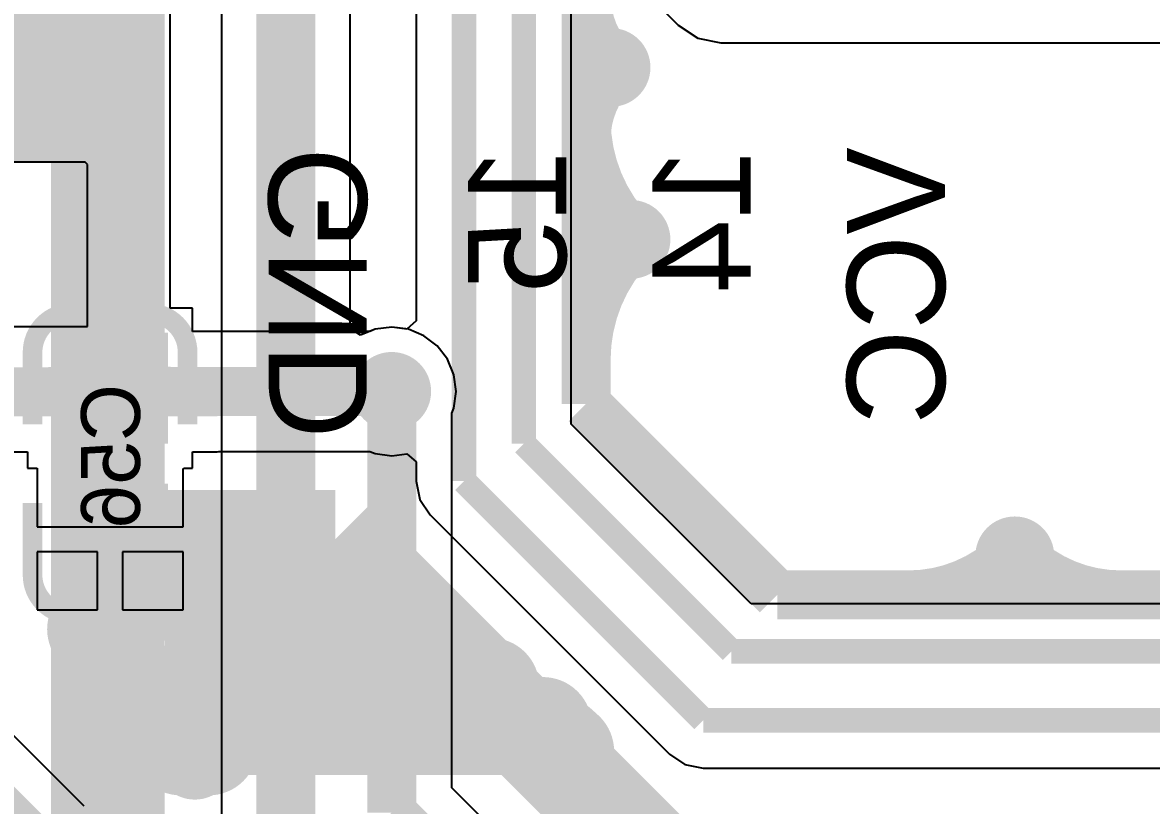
# Model space of a CAD drawing. Extents: x 81 to 196, y 150 to 213.
# Drawn here: x 142.04 to 153.55, y 195.77 to 203.75 of the extents above; entities that cross this region are included whole.
import ezdxf

# ---------------------------------------------------------------- set-up
doc = ezdxf.new("R2010")
doc.units = 0
doc.header["$MEASUREMENT"] = 0
for name, color, linetype in [('BOTTOMLAYER', 5, 'CONTINUOUS'), ('BOTTOMOVERLAY', 54, 'CONTINUOUS'), ('BOTTOMPASTE', 16, 'CONTINUOUS'), ('BOTTOMSOLDER', 6, 'CONTINUOUS'), ('MULTILAYER', 9, 'CONTINUOUS'), ('TOPLAYER', 1, 'CONTINUOUS')]:
    doc.layers.add(name, color=color, linetype=linetype)

msp = doc.modelspace()

# ---------------------------------------------------------------- linework, layer by layer
at = {"layer": 'BOTTOMLAYER'}
for p, q in [((147.636278, 199.657033), (147.636278, 206.847826)), ((146.05603, 205.833574), (146.05603, 200.708796)), ((143.547328, 200.838224), (143.547328, 204.739626)), ((148.217999, 204.230851), (148.725999, 203.722851)), ((148.725999, 203.722851), (148.924465, 203.590238)), ((148.924465, 203.590238), (149.158574, 203.543672)), ((149.158574, 203.543672), (169.167581, 203.543672)), ((142.681574, 202.326626), (140.293974, 202.326626)), ((142.706974, 202.301226), (142.681574, 202.326626)), ((142.706974, 200.650226), (142.706974, 202.301226)), ((143.775572, 200.838224), (143.547328, 200.838224)), ((143.775572, 200.60158), (143.775572, 200.838224)), ((140.344774, 200.650226), (142.706974, 200.650226)), ((145.805774, 200.645433), (145.636089, 200.623094)), ((145.960544, 200.625057), (145.805774, 200.645433)), ((146.05603, 200.708796), (145.960544, 200.625057)), ((145.584151, 200.60158), (143.775572, 200.60158)), ((145.636089, 200.623094), (145.584151, 200.60158)), ((149.468782, 197.824529), (147.636278, 199.657033)), ((141.894657, 199.374872), (142.095576, 199.374872)), ((142.095576, 199.374872), (142.095576, 199.208225)), ((143.775572, 199.208225), (143.775572, 199.374872)), ((143.775572, 199.374872), (144.027774, 199.374872)), ((144.027774, 199.374872), (144.043865, 199.378072)), ((144.043865, 199.378072), (145.584151, 199.378072)), ((145.584151, 199.378072), (145.636089, 199.356558)), ((145.636089, 199.356558), (145.805774, 199.334219)), ((145.805774, 199.334219), (145.960544, 199.354595)), ((145.960544, 199.354595), (146.05603, 199.270856)), ((146.05603, 199.270856), (146.05603, 199.075439)), ((142.095576, 199.208225), (142.191572, 199.208225)), ((142.191572, 199.208225), (142.191572, 199.208222)), ((142.191572, 199.208222), (142.191572, 199.202223)), ((142.191572, 199.202223), (142.191575, 199.118421)), ((143.679573, 199.118421), (143.679576, 199.20222)), ((143.679576, 199.20222), (143.685578, 199.208225)), ((143.685578, 199.208225), (143.775572, 199.208225)), ((142.191575, 199.118421), (142.191572, 199.118418)), ((142.191572, 199.118418), (142.191575, 199.118418)), ((142.191575, 199.118418), (142.191575, 198.610222)), ((143.679573, 199.118418), (143.679576, 199.118421)), ((143.679576, 199.118421), (143.679573, 199.118421)), ((143.679573, 198.610222), (143.679573, 199.118418)), ((146.05603, 199.075439), (146.056028, 199.075426)), ((146.056028, 199.075426), (146.093051, 198.88931)), ((146.093051, 198.88931), (146.198476, 198.731528)), ((146.198476, 198.731528), (148.636876, 196.293128)), ((142.191575, 198.610222), (142.935574, 198.610222)), ((142.935574, 198.610222), (143.679573, 198.610222)), ((142.808574, 198.356222), (142.191575, 198.356222)), ((142.191575, 198.356222), (142.191575, 197.764222)), ((142.808574, 197.764222), (142.808574, 198.356222)), ((143.679573, 198.356222), (143.062574, 198.356222)), ((143.062574, 198.356222), (143.062574, 197.764222)), ((143.679573, 197.764222), (143.679573, 198.356222)), ((142.191575, 197.764222), (142.808574, 197.764222)), ((143.062574, 197.764222), (143.679573, 197.764222)), ((170.865259, 197.824529), (149.468782, 197.824529)), ((142.670075, 195.761074), (141.625747, 196.805403)), ((148.636876, 196.293128), (148.794658, 196.187703)), ((148.794658, 196.187703), (148.980774, 196.150679)), ((148.980774, 196.150679), (148.980787, 196.150682)), ((148.980787, 196.150682), (170.978924, 196.150682))]:
    msp.add_line(p, q, dxfattribs=at)
for points, const_width in [([(147.786974, 199.862826), (147.786974, 207.925827)], 0.499999), ([(147.151974, 199.456426), (147.151974, 206.847826)], 0.249999), ([(146.542374, 199.075426), (146.542374, 206.035026)], 0.254), ([(142.935574, 200.023224), (142.935574, 204.739626)], 0.499999), ([(141.969358, 202.987026), (140.674974, 202.987026)], 0.399999), ([(142.935574, 199.986626), (141.259174, 199.986626)], 0.499999), ([(142.968972, 199.989826), (142.935574, 200.023224)], 0.499999), ([(142.935574, 199.986626), (142.935574, 200.023224)], 0.499999), ([(144.027774, 199.986626), (142.935574, 199.986626)], 0.499999), ([(145.805774, 199.989826), (142.968972, 199.989826)], 0.499999), ([(149.734577, 197.915223), (147.786974, 199.862826)], 0.499999), ([(149.268175, 197.340225), (147.151974, 199.456426)], 0.249999), ([(148.980774, 196.637026), (146.542374, 199.075426)], 0.254), ([(145.229578, 198.483222), (142.935574, 198.483222)], 1.000001), ([(142.935574, 196.586226), (142.935574, 198.483222)], 1.000001), ([(148.701374, 195.011426), (145.229578, 198.483222)], 1.000001), ([(145.204178, 198.051422), (142.910174, 198.051422)], 1.000001), ([(169.986574, 197.915223), (149.734577, 197.915223)], 0.499999), ([(145.788378, 197.314822), (143.494374, 197.314822)], 1.000001), ([(175.074575, 197.340225), (149.268175, 197.340225)], 0.249999), ([(147.075774, 196.578222), (142.986374, 196.578222)], 1.000001), ([(171.180374, 196.637026), (148.980774, 196.637026)], 0.254), ([(142.624251, 194.941749), (141.193172, 196.372828)], 0.499999)]:
    msp.add_lwpolyline(points, dxfattribs=dict(at, const_width=const_width))
for points, const_width in [([(148.076328, 203.32718, -0.198912), (147.786974, 204.025746)], 0.499999), ([(147.786974, 202.557906, -0.198912), (148.076328, 203.256472)], 0.499999), ([(148.279528, 201.57458, -0.198912), (147.786974, 202.763714)], 0.499999), ([(147.786974, 201.521842, -0.198912), (147.925975, 201.857424)], 0.499999), ([(147.925975, 201.221027, -0.198912), (147.786974, 201.55661)], 0.499999), ([(147.786974, 200.314738, -0.198912), (148.279528, 201.503872)], 0.499999), ([(142.935574, 200.542284, -0.198912), (142.783545, 200.175254)], 0.499999), ([(142.935574, 200.542284, -0.198912), (142.783545, 200.175254)], 0.499999), ([(142.935574, 200.542284, -0.198912), (142.783545, 200.175254)], 0.499999), ([(142.935574, 200.542284, -0.198912), (142.783545, 200.175254)], 0.499999), ([(142.935574, 200.542284, -0.198912), (142.783545, 200.175254)], 0.499999), ([(142.935574, 200.542284, -0.198912), (142.783545, 200.175254)], 0.499999), ([(142.935574, 200.542284, -0.198912), (142.783545, 200.175254)], 0.499999), ([(143.087603, 200.175254, -0.198912), (142.935574, 200.542284)], 0.499999), ([(143.087603, 200.175254, -0.198912), (142.935574, 200.542284)], 0.499999), ([(143.087603, 200.175254, -0.198912), (142.935574, 200.542284)], 0.499999), ([(143.087603, 200.175254, -0.198912), (142.935574, 200.542284)], 0.499999), ([(143.087603, 200.175254, -0.198912), (142.935574, 200.542284)], 0.499999), ([(143.087603, 200.175254, -0.198912), (142.935574, 200.542284)], 0.499999), ([(143.087603, 200.175254, -0.198912), (142.935574, 200.542284)], 0.499999), ([(142.758546, 200.175254, -0.198912), (142.30316, 199.986626)], 0.499999), ([(142.758546, 200.175254, -0.198912), (142.30316, 199.986626)], 0.499999), ([(142.758546, 200.175254, -0.198912), (142.30316, 199.986626)], 0.499999), ([(142.758546, 200.175254, -0.198912), (142.30316, 199.986626)], 0.499999), ([(142.758546, 200.175254, -0.198912), (142.30316, 199.986626)], 0.499999), ([(142.758546, 200.175254, -0.198912), (142.30316, 199.986626)], 0.499999), ([(142.758546, 200.175254, -0.198912), (142.30316, 199.986626)], 0.499999), ([(143.560262, 199.989826, -0.198912), (143.112602, 200.175254)], 0.499999), ([(143.567988, 199.986626, -0.198912), (143.112602, 200.175254)], 0.499999), ([(143.560262, 199.989826, -0.198912), (143.112602, 200.175254)], 0.499999), ([(143.567988, 199.986626, -0.198912), (143.112602, 200.175254)], 0.499999), ([(143.560262, 199.989826, -0.198912), (143.112602, 200.175254)], 0.499999), ([(143.567988, 199.986626, -0.198912), (143.112602, 200.175254)], 0.499999), ([(143.560262, 199.989826, -0.198912), (143.112602, 200.175254)], 0.499999), ([(143.567988, 199.986626, -0.198912), (143.112602, 200.175254)], 0.499999), ([(143.560262, 199.989826, -0.198912), (143.112602, 200.175254)], 0.499999), ([(143.567988, 199.986626, -0.198912), (143.112602, 200.175254)], 0.499999), ([(143.560262, 199.989826, -0.198912), (143.112602, 200.175254)], 0.499999), ([(143.567988, 199.986626, -0.198912), (143.112602, 200.175254)], 0.499999), ([(143.560262, 199.989826, -0.198912), (143.112602, 200.175254)], 0.499999), ([(143.567988, 199.986626, -0.198912), (143.112602, 200.175254)], 0.499999), ([(143.918534, 198.051422, -0.198912), (142.935825, 198.458475)], 1.000001), ([(143.918534, 198.051422, -0.198912), (142.935825, 198.458475)], 1.000001), ([(143.918534, 198.051422, -0.198912), (142.935825, 198.458475)], 1.000001), ([(143.918534, 198.051422, -0.198912), (142.935825, 198.458475)], 1.000001), ([(143.918534, 198.051422, -0.198912), (142.935825, 198.458475)], 1.000001), ([(143.918534, 198.051422, -0.198912), (142.935825, 198.458475)], 1.000001), ([(143.918534, 198.051422, -0.198912), (142.935825, 198.458475)], 1.000001), ([(152.12042, 198.34878, -0.198912), (151.073716, 197.915223)], 0.499999), ([(152.12042, 198.34878, -0.198912), (151.073716, 197.915223)], 0.499999), ([(152.12042, 198.34878, -0.198912), (151.073716, 197.915223)], 0.499999), ([(152.12042, 198.34878, -0.198912), (151.073716, 197.915223)], 0.499999), ([(152.12042, 198.34878, -0.198912), (151.073716, 197.915223)], 0.499999), ([(152.12042, 198.34878, -0.198912), (151.073716, 197.915223)], 0.499999), ([(152.12042, 198.34878, -0.198912), (151.073716, 197.915223)], 0.499999), ([(153.237832, 197.915223, -0.198912), (152.191128, 198.34878)], 0.499999), ([(153.237832, 197.915223, -0.198912), (152.191128, 198.34878)], 0.499999), ([(153.237832, 197.915223, -0.198912), (152.191128, 198.34878)], 0.499999), ([(153.237832, 197.915223, -0.198912), (152.191128, 198.34878)], 0.499999), ([(153.237832, 197.915223, -0.198912), (152.191128, 198.34878)], 0.499999), ([(153.237832, 197.915223, -0.198912), (152.191128, 198.34878)], 0.499999), ([(153.237832, 197.915223, -0.198912), (152.191128, 198.34878)], 0.499999), ([(142.794152, 197.565848, -0.198912), (143.966433, 198.051422)], 1.000001), ([(142.794152, 197.565848, -0.198912), (143.966433, 198.051422)], 1.000001), ([(142.794152, 197.565848, -0.198912), (143.966433, 198.051422)], 1.000001), ([(142.794152, 197.565848, -0.198912), (143.966433, 198.051422)], 1.000001), ([(142.794152, 197.565848, -0.198912), (143.966433, 198.051422)], 1.000001), ([(142.794152, 197.565848, -0.198912), (143.966433, 198.051422)], 1.000001), ([(142.794152, 197.565848, -0.198912), (143.966433, 198.051422)], 1.000001), ([(152.030727, 197.915223, -0.198912), (151.837576, 197.995227)], 0.499999), ([(152.030727, 197.915223, -0.198912), (151.837576, 197.995227)], 0.499999), ([(152.030727, 197.915223, -0.198912), (151.837576, 197.995227)], 0.499999), ([(152.030727, 197.915223, -0.198912), (151.837576, 197.995227)], 0.499999), ([(152.030727, 197.915223, -0.198912), (151.837576, 197.995227)], 0.499999), ([(152.030727, 197.915223, -0.198912), (151.837576, 197.995227)], 0.499999), ([(152.030727, 197.915223, -0.198912), (151.837576, 197.995227)], 0.499999), ([(152.473973, 197.995227, -0.198912), (152.280821, 197.915223)], 0.499999), ([(152.473973, 197.995227, -0.198912), (152.280821, 197.915223)], 0.499999), ([(152.473973, 197.995227, -0.198912), (152.280821, 197.915223)], 0.499999), ([(152.473973, 197.995227, -0.198912), (152.280821, 197.915223)], 0.499999), ([(152.473973, 197.995227, -0.198912), (152.280821, 197.915223)], 0.499999), ([(152.473973, 197.995227, -0.198912), (152.280821, 197.915223)], 0.499999), ([(152.473973, 197.995227, -0.198912), (152.280821, 197.915223)], 0.499999), ([(143.940596, 196.927404, -0.198912), (143.097598, 196.578222)], 1.000001), ([(144.50075, 196.578222, -0.198912), (143.657752, 196.927404)], 1.000001), ([(146.810796, 196.978204, -0.198912), (145.845154, 196.578222)], 1.000001), ([(146.810796, 196.978204, -0.198912), (145.845154, 196.578222)], 1.000001), ([(146.810796, 196.978204, -0.198912), (145.845154, 196.578222)], 1.000001), ([(146.810796, 196.978204, -0.198912), (145.845154, 196.578222)], 1.000001), ([(146.810796, 196.978204, -0.198912), (145.845154, 196.578222)], 1.000001), ([(146.810796, 196.978204, -0.198912), (145.845154, 196.578222)], 1.000001), ([(146.810796, 196.978204, -0.198912), (145.845154, 196.578222)], 1.000001), ([(147.346307, 196.578222, -0.237897), (146.508546, 197.000736)], 1.000001), ([(147.346307, 196.578222, -0.237897), (146.508546, 197.000736)], 1.000001), ([(147.346307, 196.578222, -0.237897), (146.508546, 197.000736)], 1.000001), ([(147.346307, 196.578222, -0.237897), (146.508546, 197.000736)], 1.000001), ([(147.346307, 196.578222, -0.237897), (146.508546, 197.000736)], 1.000001), ([(147.346307, 196.578222, -0.237897), (146.508546, 197.000736)], 1.000001), ([(147.346307, 196.578222, -0.237897), (146.508546, 197.000736)], 1.000001), ([(143.442848, 196.578222, -0.198912), (143.940596, 196.372048)], 1.000001), ([(143.657752, 196.372048, -0.198912), (144.1555, 196.578222)], 1.000001), ([(146.952404, 196.578222, -0.198912), (147.572796, 196.321248)], 1.000001), ([(146.952404, 196.578222, -0.198912), (147.572796, 196.321248)], 1.000001), ([(146.952404, 196.578222, -0.198912), (147.572796, 196.321248)], 1.000001), ([(146.952404, 196.578222, -0.198912), (147.572796, 196.321248)], 1.000001), ([(146.952404, 196.578222, -0.198912), (147.572796, 196.321248)], 1.000001), ([(146.952404, 196.578222, -0.198912), (147.572796, 196.321248)], 1.000001), ([(146.952404, 196.578222, -0.198912), (147.572796, 196.321248)], 1.000001)]:
    msp.add_lwpolyline(points, format="xyb", dxfattribs=dict(at, const_width=const_width))
for points, const_width in [([(148.040974, 203.141826, 1), (148.040974, 203.441826, 1)], 0.299999), ([(148.076328, 203.202182, 1), (148.076328, 203.452179, 1)], 0.249999), ([(148.076328, 203.131473, 1), (148.076328, 203.38147, 1)], 0.249999), ([(147.786974, 202.638716, 1), (147.786974, 202.888713, 1)], 0.249999), ([(147.786974, 202.432907, 1), (147.786974, 202.682904, 1)], 0.249999), ([(147.925975, 201.732426, 1), (147.925975, 201.982423, 1)], 0.249999), ([(147.786974, 201.431611, 1), (147.786974, 201.681608, 1)], 0.249999), ([(148.244174, 201.389226, 1), (148.244174, 201.689226, 1)], 0.299999), ([(148.279528, 201.449582, 1), (148.279528, 201.699579, 1)], 0.249999), ([(147.786974, 201.396844, 1), (147.786974, 201.646841, 1)], 0.249999), ([(148.279528, 201.378873, 1), (148.279528, 201.62887, 1)], 0.249999), ([(147.925975, 201.096029, 1), (147.925975, 201.346026, 1)], 0.249999), ([(142.935574, 200.417285, 1), (142.935574, 200.667282, 1)], 0.249999), ([(142.935574, 200.417285, 1), (142.935574, 200.667282, 1)], 0.249999), ([(142.935574, 200.417285, 1), (142.935574, 200.667282, 1)], 0.249999), ([(142.935574, 200.417285, 1), (142.935574, 200.667282, 1)], 0.249999), ([(142.935574, 200.417285, 1), (142.935574, 200.667282, 1)], 0.249999), ([(142.935574, 200.417285, 1), (142.935574, 200.667282, 1)], 0.249999), ([(142.935574, 200.417285, 1), (142.935574, 200.667282, 1)], 0.249999), ([(142.935574, 200.417285, 1), (142.935574, 200.667282, 1)], 0.249999), ([(142.935574, 200.417285, 1), (142.935574, 200.667282, 1)], 0.249999), ([(142.935574, 200.417285, 1), (142.935574, 200.667282, 1)], 0.249999), ([(142.935574, 200.417285, 1), (142.935574, 200.667282, 1)], 0.249999), ([(142.935574, 200.417285, 1), (142.935574, 200.667282, 1)], 0.249999), ([(142.935574, 200.417285, 1), (142.935574, 200.667282, 1)], 0.249999), ([(142.935574, 200.417285, 1), (142.935574, 200.667282, 1)], 0.249999), ([(147.786974, 200.189739, 1), (147.786974, 200.439736, 1)], 0.249999), ([(142.758546, 200.050255, 1), (142.758546, 200.300252, 1)], 0.249999), ([(142.758546, 200.050255, 1), (142.758546, 200.300252, 1)], 0.249999), ([(142.758546, 200.050255, 1), (142.758546, 200.300252, 1)], 0.249999), ([(142.758546, 200.050255, 1), (142.758546, 200.300252, 1)], 0.249999), ([(142.758546, 200.050255, 1), (142.758546, 200.300252, 1)], 0.249999), ([(142.758546, 200.050255, 1), (142.758546, 200.300252, 1)], 0.249999), ([(142.758546, 200.050255, 1), (142.758546, 200.300252, 1)], 0.249999), ([(142.783545, 200.050255, 1), (142.783545, 200.300252, 1)], 0.249999), ([(142.783545, 200.050255, 1), (142.783545, 200.300252, 1)], 0.249999), ([(142.783545, 200.050255, 1), (142.783545, 200.300252, 1)], 0.249999), ([(142.783545, 200.050255, 1), (142.783545, 200.300252, 1)], 0.249999), ([(142.783545, 200.050255, 1), (142.783545, 200.300252, 1)], 0.249999), ([(142.783545, 200.050255, 1), (142.783545, 200.300252, 1)], 0.249999), ([(142.783545, 200.050255, 1), (142.783545, 200.300252, 1)], 0.249999), ([(143.087603, 200.050255, 1), (143.087603, 200.300252, 1)], 0.249999), ([(143.087603, 200.050255, 1), (143.087603, 200.300252, 1)], 0.249999), ([(143.087603, 200.050255, 1), (143.087603, 200.300252, 1)], 0.249999), ([(143.087603, 200.050255, 1), (143.087603, 200.300252, 1)], 0.249999), ([(143.087603, 200.050255, 1), (143.087603, 200.300252, 1)], 0.249999), ([(143.087603, 200.050255, 1), (143.087603, 200.300252, 1)], 0.249999), ([(143.087603, 200.050255, 1), (143.087603, 200.300252, 1)], 0.249999), ([(143.112602, 200.050255, 1), (143.112602, 200.300252, 1)], 0.249999), ([(143.112602, 200.050255, 1), (143.112602, 200.300252, 1)], 0.249999), ([(143.112602, 200.050255, 1), (143.112602, 200.300252, 1)], 0.249999), ([(143.112602, 200.050255, 1), (143.112602, 200.300252, 1)], 0.249999), ([(143.112602, 200.050255, 1), (143.112602, 200.300252, 1)], 0.249999), ([(143.112602, 200.050255, 1), (143.112602, 200.300252, 1)], 0.249999), ([(143.112602, 200.050255, 1), (143.112602, 200.300252, 1)], 0.249999), ([(143.112602, 200.050255, 1), (143.112602, 200.300252, 1)], 0.249999), ([(143.112602, 200.050255, 1), (143.112602, 200.300252, 1)], 0.249999), ([(143.112602, 200.050255, 1), (143.112602, 200.300252, 1)], 0.249999), ([(143.112602, 200.050255, 1), (143.112602, 200.300252, 1)], 0.249999), ([(143.112602, 200.050255, 1), (143.112602, 200.300252, 1)], 0.249999), ([(143.112602, 200.050255, 1), (143.112602, 200.300252, 1)], 0.249999), ([(143.112602, 200.050255, 1), (143.112602, 200.300252, 1)], 0.249999), ([(145.805774, 199.839826, 1), (145.805774, 200.139826, 1)], 0.299999), ([(142.30316, 199.861627, 1), (142.30316, 200.111624, 1)], 0.249999), ([(142.30316, 199.861627, 1), (142.30316, 200.111624, 1)], 0.249999), ([(142.30316, 199.861627, 1), (142.30316, 200.111624, 1)], 0.249999), ([(142.30316, 199.861627, 1), (142.30316, 200.111624, 1)], 0.249999), ([(142.30316, 199.861627, 1), (142.30316, 200.111624, 1)], 0.249999), ([(142.30316, 199.861627, 1), (142.30316, 200.111624, 1)], 0.249999), ([(142.30316, 199.861627, 1), (142.30316, 200.111624, 1)], 0.249999), ([(143.560262, 199.864828, 1), (143.560262, 200.114824, 1)], 0.249999), ([(143.560262, 199.864828, 1), (143.560262, 200.114824, 1)], 0.249999), ([(143.560262, 199.864828, 1), (143.560262, 200.114824, 1)], 0.249999), ([(143.560262, 199.864828, 1), (143.560262, 200.114824, 1)], 0.249999), ([(143.560262, 199.864828, 1), (143.560262, 200.114824, 1)], 0.249999), ([(143.560262, 199.864828, 1), (143.560262, 200.114824, 1)], 0.249999), ([(143.560262, 199.864828, 1), (143.560262, 200.114824, 1)], 0.249999), ([(143.567988, 199.861627, 1), (143.567988, 200.111624, 1)], 0.249999), ([(143.567988, 199.861627, 1), (143.567988, 200.111624, 1)], 0.249999), ([(143.567988, 199.861627, 1), (143.567988, 200.111624, 1)], 0.249999), ([(143.567988, 199.861627, 1), (143.567988, 200.111624, 1)], 0.249999), ([(143.567988, 199.861627, 1), (143.567988, 200.111624, 1)], 0.249999), ([(143.567988, 199.861627, 1), (143.567988, 200.111624, 1)], 0.249999), ([(143.567988, 199.861627, 1), (143.567988, 200.111624, 1)], 0.249999), ([(142.935825, 198.208476, 1), (142.935825, 198.708475, 1)], 0.499999), ([(142.935825, 198.208476, 1), (142.935825, 198.708475, 1)], 0.499999), ([(142.935825, 198.208476, 1), (142.935825, 198.708475, 1)], 0.499999), ([(142.935825, 198.208476, 1), (142.935825, 198.708475, 1)], 0.499999), ([(142.935825, 198.208476, 1), (142.935825, 198.708475, 1)], 0.499999), ([(142.935825, 198.208476, 1), (142.935825, 198.708475, 1)], 0.499999), ([(142.935825, 198.208476, 1), (142.935825, 198.708475, 1)], 0.499999), ([(152.155774, 198.163426, 1), (152.155774, 198.463426, 1)], 0.299999), ([(152.12042, 198.223782, 1), (152.12042, 198.473779, 1)], 0.249999), ([(152.12042, 198.223782, 1), (152.12042, 198.473779, 1)], 0.249999), ([(152.12042, 198.223782, 1), (152.12042, 198.473779, 1)], 0.249999), ([(152.12042, 198.223782, 1), (152.12042, 198.473779, 1)], 0.249999), ([(152.12042, 198.223782, 1), (152.12042, 198.473779, 1)], 0.249999), ([(152.12042, 198.223782, 1), (152.12042, 198.473779, 1)], 0.249999), ([(152.12042, 198.223782, 1), (152.12042, 198.473779, 1)], 0.249999), ([(152.191128, 198.223782, 1), (152.191128, 198.473779, 1)], 0.249999), ([(152.191128, 198.223782, 1), (152.191128, 198.473779, 1)], 0.249999), ([(152.191128, 198.223782, 1), (152.191128, 198.473779, 1)], 0.249999), ([(152.191128, 198.223782, 1), (152.191128, 198.473779, 1)], 0.249999), ([(152.191128, 198.223782, 1), (152.191128, 198.473779, 1)], 0.249999), ([(152.191128, 198.223782, 1), (152.191128, 198.473779, 1)], 0.249999), ([(152.191128, 198.223782, 1), (152.191128, 198.473779, 1)], 0.249999), ([(143.918534, 197.801423, 1), (143.918534, 198.301422, 1)], 0.499999), ([(143.918534, 197.801423, 1), (143.918534, 198.301422, 1)], 0.499999), ([(143.918534, 197.801423, 1), (143.918534, 198.301422, 1)], 0.499999), ([(143.918534, 197.801423, 1), (143.918534, 198.301422, 1)], 0.499999), ([(143.918534, 197.801423, 1), (143.918534, 198.301422, 1)], 0.499999), ([(143.918534, 197.801423, 1), (143.918534, 198.301422, 1)], 0.499999), ([(143.918534, 197.801423, 1), (143.918534, 198.301422, 1)], 0.499999), ([(143.966433, 197.801423, 1), (143.966433, 198.301422, 1)], 0.499999), ([(143.966433, 197.801423, 1), (143.966433, 198.301422, 1)], 0.499999), ([(143.966433, 197.801423, 1), (143.966433, 198.301422, 1)], 0.499999), ([(143.966433, 197.801423, 1), (143.966433, 198.301422, 1)], 0.499999), ([(143.966433, 197.801423, 1), (143.966433, 198.301422, 1)], 0.499999), ([(143.966433, 197.801423, 1), (143.966433, 198.301422, 1)], 0.499999), ([(143.966433, 197.801423, 1), (143.966433, 198.301422, 1)], 0.499999), ([(151.837576, 197.870229, 1), (151.837576, 198.120226, 1)], 0.249999), ([(151.837576, 197.870229, 1), (151.837576, 198.120226, 1)], 0.249999), ([(151.837576, 197.870229, 1), (151.837576, 198.120226, 1)], 0.249999), ([(151.837576, 197.870229, 1), (151.837576, 198.120226, 1)], 0.249999), ([(151.837576, 197.870229, 1), (151.837576, 198.120226, 1)], 0.249999), ([(151.837576, 197.870229, 1), (151.837576, 198.120226, 1)], 0.249999), ([(151.837576, 197.870229, 1), (151.837576, 198.120226, 1)], 0.249999), ([(152.473973, 197.870229, 1), (152.473973, 198.120226, 1)], 0.249999), ([(152.473973, 197.870229, 1), (152.473973, 198.120226, 1)], 0.249999), ([(152.473973, 197.870229, 1), (152.473973, 198.120226, 1)], 0.249999), ([(152.473973, 197.870229, 1), (152.473973, 198.120226, 1)], 0.249999), ([(152.473973, 197.870229, 1), (152.473973, 198.120226, 1)], 0.249999), ([(152.473973, 197.870229, 1), (152.473973, 198.120226, 1)], 0.249999), ([(152.473973, 197.870229, 1), (152.473973, 198.120226, 1)], 0.249999), ([(151.073716, 197.790224, 1), (151.073716, 198.040221, 1)], 0.249999), ([(151.073716, 197.790224, 1), (151.073716, 198.040221, 1)], 0.249999), ([(151.073716, 197.790224, 1), (151.073716, 198.040221, 1)], 0.249999), ([(151.073716, 197.790224, 1), (151.073716, 198.040221, 1)], 0.249999), ([(151.073716, 197.790224, 1), (151.073716, 198.040221, 1)], 0.249999), ([(151.073716, 197.790224, 1), (151.073716, 198.040221, 1)], 0.249999), ([(151.073716, 197.790224, 1), (151.073716, 198.040221, 1)], 0.249999), ([(152.030727, 197.790224, 1), (152.030727, 198.040221, 1)], 0.249999), ([(152.030727, 197.790224, 1), (152.030727, 198.040221, 1)], 0.249999), ([(152.030727, 197.790224, 1), (152.030727, 198.040221, 1)], 0.249999), ([(152.030727, 197.790224, 1), (152.030727, 198.040221, 1)], 0.249999), ([(152.030727, 197.790224, 1), (152.030727, 198.040221, 1)], 0.249999), ([(152.030727, 197.790224, 1), (152.030727, 198.040221, 1)], 0.249999), ([(152.030727, 197.790224, 1), (152.030727, 198.040221, 1)], 0.249999), ([(152.280821, 197.790224, 1), (152.280821, 198.040221, 1)], 0.249999), ([(152.280821, 197.790224, 1), (152.280821, 198.040221, 1)], 0.249999), ([(152.280821, 197.790224, 1), (152.280821, 198.040221, 1)], 0.249999), ([(152.280821, 197.790224, 1), (152.280821, 198.040221, 1)], 0.249999), ([(152.280821, 197.790224, 1), (152.280821, 198.040221, 1)], 0.249999), ([(152.280821, 197.790224, 1), (152.280821, 198.040221, 1)], 0.249999), ([(152.280821, 197.790224, 1), (152.280821, 198.040221, 1)], 0.249999), ([(153.237832, 197.790224, 1), (153.237832, 198.040221, 1)], 0.249999), ([(153.237832, 197.790224, 1), (153.237832, 198.040221, 1)], 0.249999), ([(153.237832, 197.790224, 1), (153.237832, 198.040221, 1)], 0.249999), ([(153.237832, 197.790224, 1), (153.237832, 198.040221, 1)], 0.249999), ([(153.237832, 197.790224, 1), (153.237832, 198.040221, 1)], 0.249999), ([(153.237832, 197.790224, 1), (153.237832, 198.040221, 1)], 0.249999), ([(153.237832, 197.790224, 1), (153.237832, 198.040221, 1)], 0.249999), ([(142.794152, 197.315849, 1), (142.794152, 197.815848, 1)], 0.499999), ([(142.794152, 197.315849, 1), (142.794152, 197.815848, 1)], 0.499999), ([(142.794152, 197.315849, 1), (142.794152, 197.815848, 1)], 0.499999), ([(142.794152, 197.315849, 1), (142.794152, 197.815848, 1)], 0.499999), ([(142.794152, 197.315849, 1), (142.794152, 197.815848, 1)], 0.499999), ([(142.794152, 197.315849, 1), (142.794152, 197.815848, 1)], 0.499999), ([(142.794152, 197.315849, 1), (142.794152, 197.815848, 1)], 0.499999), ([(142.935574, 197.274426, 1), (142.935574, 197.574426, 1)], 0.299999), ([(143.657752, 196.677404, 1), (143.657752, 197.177403, 1)], 0.499999), ([(143.940596, 196.677404, 1), (143.940596, 197.177403, 1)], 0.499999), ([(146.508546, 196.750737, 1), (146.508546, 197.250736, 1)], 0.499999), ([(146.508546, 196.750737, 1), (146.508546, 197.250736, 1)], 0.499999), ([(146.508546, 196.750737, 1), (146.508546, 197.250736, 1)], 0.499999), ([(146.508546, 196.750737, 1), (146.508546, 197.250736, 1)], 0.499999), ([(146.508546, 196.750737, 1), (146.508546, 197.250736, 1)], 0.499999), ([(146.508546, 196.750737, 1), (146.508546, 197.250736, 1)], 0.499999), ([(146.508546, 196.750737, 1), (146.508546, 197.250736, 1)], 0.499999), ([(146.810796, 196.728204, 1), (146.810796, 197.228203, 1)], 0.499999), ([(146.810796, 196.728204, 1), (146.810796, 197.228203, 1)], 0.499999), ([(146.810796, 196.728204, 1), (146.810796, 197.228203, 1)], 0.499999), ([(146.810796, 196.728204, 1), (146.810796, 197.228203, 1)], 0.499999), ([(146.810796, 196.728204, 1), (146.810796, 197.228203, 1)], 0.499999), ([(146.810796, 196.728204, 1), (146.810796, 197.228203, 1)], 0.499999), ([(146.810796, 196.728204, 1), (146.810796, 197.228203, 1)], 0.499999), ([(146.669374, 196.969626, 1), (146.669374, 197.269626, 1)], 0.299999), ([(143.799174, 196.918826, 1), (143.799174, 197.218826, 1)], 0.299999), ([(143.097598, 196.328223, 1), (143.097598, 196.828222, 1)], 0.499999), ([(143.442848, 196.328223, 1), (143.442848, 196.828222, 1)], 0.499999), ([(144.1555, 196.328223, 1), (144.1555, 196.828222, 1)], 0.499999), ([(144.50075, 196.328223, 1), (144.50075, 196.828222, 1)], 0.499999), ([(145.845154, 196.328223, 1), (145.845154, 196.828222, 1)], 0.499999), ([(145.845154, 196.328223, 1), (145.845154, 196.828222, 1)], 0.499999), ([(145.845154, 196.328223, 1), (145.845154, 196.828222, 1)], 0.499999), ([(145.845154, 196.328223, 1), (145.845154, 196.828222, 1)], 0.499999), ([(145.845154, 196.328223, 1), (145.845154, 196.828222, 1)], 0.499999), ([(145.845154, 196.328223, 1), (145.845154, 196.828222, 1)], 0.499999), ([(145.845154, 196.328223, 1), (145.845154, 196.828222, 1)], 0.499999), ([(146.952404, 196.328223, 1), (146.952404, 196.828222, 1)], 0.499999), ([(146.952404, 196.328223, 1), (146.952404, 196.828222, 1)], 0.499999), ([(146.952404, 196.328223, 1), (146.952404, 196.828222, 1)], 0.499999), ([(146.952404, 196.328223, 1), (146.952404, 196.828222, 1)], 0.499999), ([(146.952404, 196.328223, 1), (146.952404, 196.828222, 1)], 0.499999), ([(146.952404, 196.328223, 1), (146.952404, 196.828222, 1)], 0.499999), ([(146.952404, 196.328223, 1), (146.952404, 196.828222, 1)], 0.499999), ([(147.346307, 196.328223, 1), (147.346307, 196.828222, 1)], 0.499999), ([(147.346307, 196.328223, 1), (147.346307, 196.828222, 1)], 0.499999), ([(147.346307, 196.328223, 1), (147.346307, 196.828222, 1)], 0.499999), ([(147.346307, 196.328223, 1), (147.346307, 196.828222, 1)], 0.499999), ([(147.346307, 196.328223, 1), (147.346307, 196.828222, 1)], 0.499999), ([(147.346307, 196.328223, 1), (147.346307, 196.828222, 1)], 0.499999), ([(147.346307, 196.328223, 1), (147.346307, 196.828222, 1)], 0.499999), ([(142.935574, 196.436226, 1), (142.935574, 196.736226, 1)], 0.299999), ([(143.657752, 196.122049, 1), (143.657752, 196.622048, 1)], 0.499999), ([(143.940596, 196.122049, 1), (143.940596, 196.622048, 1)], 0.499999), ([(147.572796, 196.071249, 1), (147.572796, 196.571248, 1)], 0.499999), ([(147.572796, 196.071249, 1), (147.572796, 196.571248, 1)], 0.499999), ([(147.572796, 196.071249, 1), (147.572796, 196.571248, 1)], 0.499999), ([(147.572796, 196.071249, 1), (147.572796, 196.571248, 1)], 0.499999), ([(147.572796, 196.071249, 1), (147.572796, 196.571248, 1)], 0.499999), ([(147.572796, 196.071249, 1), (147.572796, 196.571248, 1)], 0.499999), ([(147.572796, 196.071249, 1), (147.572796, 196.571248, 1)], 0.499999), ([(143.799174, 196.080626, 1), (143.799174, 196.380626, 1)], 0.299999), ([(147.431374, 196.029826, 1), (147.431374, 196.329826, 1)], 0.299999)]:
    msp.add_lwpolyline(points, format="xyb", close=True, dxfattribs=dict(at, const_width=const_width))
for points in [[(142.419357, 202.437027), (142.419357, 203.537025), (141.519359, 202.437027), (141.519359, 203.537025)], [(142.445575, 200.488225), (142.445575, 199.558224), (143.425573, 200.488225), (143.425573, 199.558224)], [(142.445575, 198.948223), (142.445575, 198.018222), (143.425573, 198.948223), (143.425573, 198.018222)]]:
    msp.add_solid(points, dxfattribs=at)
at = {"layer": 'BOTTOMOVERLAY'}
for points, const_width in [([(143.240374, 188.178826), (143.240374, 212.893026)], 0.499999), ([(143.325573, 200.788222), (142.545575, 200.788222)], 0.2), ([(142.145573, 199.653223), (142.145573, 200.388222)], 0.2), ([(143.725575, 199.653223), (143.725575, 200.388222)], 0.2), ([(142.145573, 198.118222), (142.145573, 198.853222)], 0.2), ([(143.725578, 198.118219), (143.725578, 198.853219)], 0.2), ([(143.325573, 197.718223), (142.545575, 197.718223)], 0.2)]:
    msp.add_lwpolyline(points, dxfattribs=dict(at, const_width=const_width))
at = {"layer": 'BOTTOMOVERLAY', "const_width": 0.2}
for points in [[(142.145571, 200.388222, -0.414213), (142.545572, 200.788222)], [(143.325573, 200.788222, -0.414213), (143.725575, 200.388222)], [(142.545575, 197.718223, -0.414213), (142.145573, 198.118222)], [(143.725578, 198.118219, -0.414213), (143.325576, 197.71822)]]:
    msp.add_lwpolyline(points, format="xyb", dxfattribs=at)
at = {"layer": 'BOTTOMOVERLAY', "const_width": 0.1}
for points in [[(142.545572, 200.738222, 1), (142.545572, 200.838222, 1)], [(143.325573, 200.738222, 1), (143.325573, 200.838222, 1)], [(142.145571, 200.338223, 1), (142.145571, 200.438222, 1)], [(143.725575, 200.338223, 1), (143.725575, 200.438222, 1)], [(142.145573, 198.068222, 1), (142.145573, 198.168222, 1)], [(143.725578, 198.068219, 1), (143.725578, 198.168219, 1)], [(142.545575, 197.668223, 1), (142.545575, 197.768223, 1)], [(143.325576, 197.66822, 1), (143.325576, 197.76822, 1)]]:
    msp.add_lwpolyline(points, format="xyb", close=True, dxfattribs=at)
at = {"layer": 'BOTTOMPASTE'}
for points in [[(142.419357, 202.437027), (142.419357, 203.537025), (141.519359, 202.437027), (141.519359, 203.537025)], [(142.445575, 200.488225), (142.445575, 199.558224), (143.425573, 200.488225), (143.425573, 199.558224)], [(142.445575, 198.948223), (142.445575, 198.018222), (143.425573, 198.948223), (143.425573, 198.018222)]]:
    msp.add_solid(points, dxfattribs=at)
at = {"layer": 'BOTTOMSOLDER', "const_width": 0.401599}
for points in [[(148.040974, 203.091026, 1), (148.040974, 203.492626, 1)], [(148.244174, 201.338426, 1), (148.244174, 201.740026, 1)], [(145.805774, 199.789026, 1), (145.805774, 200.190626, 1)], [(152.155774, 198.112626, 1), (152.155774, 198.514226, 1)], [(142.935574, 197.223626, 1), (142.935574, 197.625226, 1)], [(143.799174, 196.868026, 1), (143.799174, 197.269626, 1)], [(146.669374, 196.918826, 1), (146.669374, 197.320426, 1)], [(142.935574, 196.385426, 1), (142.935574, 196.787026, 1)], [(143.799174, 196.029826, 1), (143.799174, 196.431426, 1)], [(147.431374, 195.979026, 1), (147.431374, 196.380626, 1)]]:
    msp.add_lwpolyline(points, format="xyb", close=True, dxfattribs=at)
at = {"layer": 'BOTTOMSOLDER'}
for points in [[(142.520957, 202.335427), (142.520957, 203.638625), (141.417759, 202.335427), (141.417759, 203.638625)], [(142.343975, 200.589825), (142.343975, 199.456624), (143.527173, 200.589825), (143.527173, 199.456624)], [(142.343975, 199.049823), (142.343975, 197.916622), (143.527173, 199.049823), (143.527173, 197.916622)]]:
    msp.add_solid(points, dxfattribs=at)
at = {"layer": 'MULTILAYER', "const_width": 0.299999}
for points in [[(145.805774, 199.839826, 1), (145.805774, 200.139826, 1)], [(142.935574, 197.274426, 1), (142.935574, 197.574426, 1)], [(143.799174, 196.918826, 1), (143.799174, 197.218826, 1)], [(142.935574, 196.436226, 1), (142.935574, 196.736226, 1)], [(143.799174, 196.080626, 1), (143.799174, 196.380626, 1)]]:
    msp.add_lwpolyline(points, format="xyb", close=True, dxfattribs=at)
at = {"layer": 'TOPLAYER'}
for p, q in [((145.381779, 200.632052), (145.381779, 207.698828)), ((144.070565, 206.8927), (144.070565, 193.576428)), ((145.805774, 200.645433), (145.636089, 200.623094)), ((145.975459, 200.623094), (145.805774, 200.645433)), ((145.487377, 200.561494), (145.381779, 200.632052)), ((145.636089, 200.623094), (145.487377, 200.561494)), ((146.133576, 200.557597), (145.975459, 200.623094)), ((146.269357, 200.453409), (146.133576, 200.557597)), ((146.373545, 200.317628), (146.269357, 200.453409)), ((146.439042, 200.159511), (146.373545, 200.317628)), ((146.461381, 199.989826), (146.439042, 200.159511)), ((146.439042, 199.820141), (146.461381, 199.989826)), ((146.417528, 199.768203), (146.439042, 199.820141)), ((146.417528, 195.950624), (146.417528, 199.768203)), ((148.219549, 194.148601), (146.417528, 195.950624))]:
    msp.add_line(p, q, dxfattribs=at)
for points, const_width in [([(144.726172, 193.576428), (144.726172, 207.698828)], 0.599999), ([(142.833974, 193.563626), (142.833974, 206.238226)], 1.000001), ([(145.805774, 195.697226), (145.805774, 199.989826)], 0.499999), ([(147.786974, 193.716026), (145.805774, 195.697226)], 0.499999)]:
    msp.add_lwpolyline(points, dxfattribs=dict(at, const_width=const_width))
at = {"layer": 'TOPLAYER', "const_width": 1.000001}
for points in [[(142.833974, 205.563013, -0.198912), (142.213396, 204.064804)], [(142.213396, 204.347648, -0.198912), (142.833974, 202.849439)]]:
    msp.add_lwpolyline(points, format="xyb", dxfattribs=at)
at = {"layer": 'TOPLAYER'}
for points, const_width in [([(142.213396, 203.814804, 1), (142.213396, 204.314803, 1)], 0.499999), ([(142.833974, 202.59944, 1), (142.833974, 203.099439, 1)], 0.499999), ([(145.805774, 199.839826, 1), (145.805774, 200.139826, 1)], 0.299999), ([(142.935574, 197.274426, 1), (142.935574, 197.574426, 1)], 0.299999), ([(143.799174, 196.918826, 1), (143.799174, 197.218826, 1)], 0.299999), ([(142.935574, 196.436226, 1), (142.935574, 196.736226, 1)], 0.299999), ([(143.799174, 196.080626, 1), (143.799174, 196.380626, 1)], 0.299999)]:
    msp.add_lwpolyline(points, format="xyb", close=True, dxfattribs=dict(at, const_width=const_width))

# ---------------------------------------------------------------- texts
at = {"layer": 'BOTTOMOVERLAY', "text_generation_flag": 2}
for s, height, p in [('GND', 1.000001, (145.551774, 202.479026)), ('15', 1.000001, (147.583774, 202.479026)), ('14', 1.000001, (149.463374, 202.479026)), ('VCC', 1.000001, (151.444574, 202.479026)), ('C56', 0.599999, (143.240374, 200.066026))]:
    msp.add_text(s, height=height, rotation=90, dxfattribs=at).set_placement(p)

doc.saveas('drawing.dxf')
